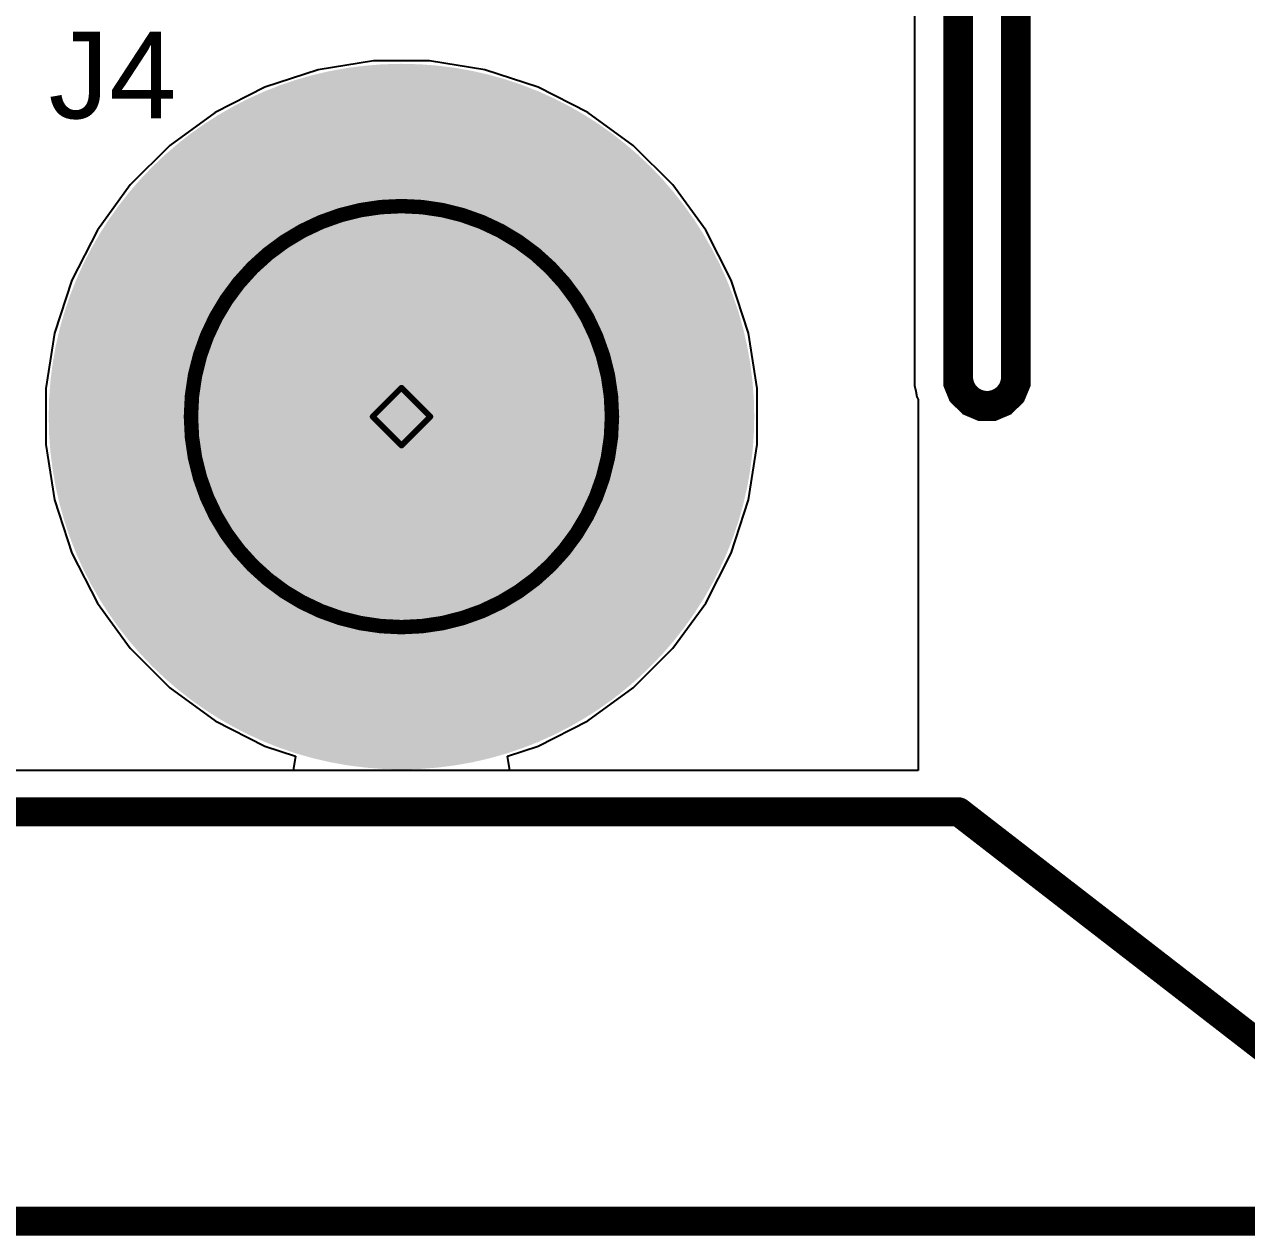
# Model space of a CAD drawing. Header units: inches. Extents: x -22 to 5433, y -13 to 5447.
# Drawn here: x 59.1 to 69.84, y -7.23 to 3.42 of the extents above; entities that cross this region are included whole.
import ezdxf

# ---------------------------------------------------------------- set-up
doc = ezdxf.new("R2010")
doc.units = ezdxf.units.IN
for name, color, linetype in [('Board_outline', 216, 'Continuous'), ('Bottom Layer', 5, 'Continuous'), ('Bottom Solder', 6, 'Continuous'), ('Drill Drawing', 1, 'Continuous'), ('Ground', 16, 'Continuous'), ('Multi-Layer', 9, 'Continuous'), ('Pad Holes', 156, 'Continuous'), ('Power', 76, 'Continuous'), ('Top Layer', 1, 'Continuous'), ('Top Overlay', 2, 'Continuous'), ('Top Solder', 216, 'Continuous')]:
    doc.layers.add(name, color=color, linetype=linetype)
doc.styles.add('Arial', font='', dxfattribs={"height": 0.2})
doc.styles.get('Arial').set_extended_font_data('Arial')

msp = doc.modelspace()

# ---------------------------------------------------------------- hatches: boundary and pattern name
at = {"layer": 'Bottom Layer'}
h = msp.add_hatch(color=5, dxfattribs=at)
edge = h.paths.add_edge_path()
edge.add_arc((62.412, -0.031), 3, 0, 360)
at = {"layer": 'Bottom Solder'}
h = msp.add_hatch(color=6, dxfattribs=at)
edge = h.paths.add_edge_path()
edge.add_arc((62.412, -0.031), 3.102, 0, 360)
at = {"layer": 'Ground'}
h = msp.add_hatch(color=16, dxfattribs=at)
edge = h.paths.add_edge_path()
edge.add_arc((62.412, -0.031), 3, 0, 360)
at = {"layer": 'Multi-Layer'}
h = msp.add_hatch(color=9, dxfattribs=at)
edge = h.paths.add_edge_path()
edge.add_arc((62.412, -0.031), 3, 0, 360)
at = {"layer": 'Pad Holes'}
h = msp.add_hatch(color=7, dxfattribs=at)
edge = h.paths.add_edge_path()
edge.add_arc((62.412, -0.031), 1.85, 0, 360)
at = {"layer": 'Power'}
h = msp.add_hatch(color=76, dxfattribs=at)
edge = h.paths.add_edge_path()
edge.add_arc((62.412, -0.031), 3, 0, 360)
at = {"layer": 'Top Layer'}
h = msp.add_hatch(color=1, dxfattribs=at)
edge = h.paths.add_edge_path()
edge.add_arc((62.412, -0.031), 3, 0, 360)
at = {"layer": 'Top Solder'}
h = msp.add_hatch(color=216, dxfattribs=at)
edge = h.paths.add_edge_path()
edge.add_arc((62.412, -0.031), 3.102, 0, 360)

# ---------------------------------------------------------------- linework, layer by layer
at = {"layer": 'Board_outline'}
for points in [[(67.311, 0.318, 0.254, 0.254, 0), (67.311, 5.318, 0.254, 0.254, 0)], [(67.311, 1.958, 0.254, 0.254, 0), (67.311, 5.318, 0.254, 0.254, 0)], [(67.811, 0.318, 0.254, 0.254, 0), (67.811, 5.318, 0.254, 0.254, 0)], [(67.811, 0.318, 0.254, 0.254, -1), (67.311, 0.318, 0.254, 0.254, 0)], [(-4.689, -3.505, 0.254, 0.254, 0), (67.311, -3.505, 0.254, 0.254, 0)], [(-4.689, -3.505, 0.254, 0.254, 0), (67.311, -3.505, 0.254, 0.254, 0)], [(67.311, -3.505, 0.254, 0.254, 0), (70.482, -5.959, 0.254, 0.254, 0)], [(67.311, -3.505, 0.254, 0.254, 0), (70.482, -5.959, 0.254, 0.254, 0)]]:
    msp.add_lwpolyline(points, format="xyseb", dxfattribs=at)
for points in [[(67.247, 1.958, 0.127, 0.127, 1), (67.374, 1.958, 0.127, 0.127, 1)], [(64.263, -0.031, 0.127, 0.127, 1), (60.561, -0.031, 0.127, 0.127, 1)], [(67.247, 0.318, 0.127, 0.127, 1), (67.374, 0.318, 0.127, 0.127, 1)], [(67.247, 0.318, 0.127, 0.127, 1), (67.374, 0.318, 0.127, 0.127, 1)], [(67.747, 0.318, 0.127, 0.127, 1), (67.874, 0.318, 0.127, 0.127, 1)], [(67.747, 0.318, 0.127, 0.127, 1), (67.874, 0.318, 0.127, 0.127, 1)], [(60.53, -0.031, 0.0635, 0.0635, 1), (60.593, -0.031, 0.0635, 0.0635, 1)], [(64.232, -0.031, 0.0635, 0.0635, 1), (64.295, -0.031, 0.0635, 0.0635, 1)], [(67.247, -3.505, 0.127, 0.127, 1), (67.374, -3.505, 0.127, 0.127, 1)], [(67.247, -3.505, 0.127, 0.127, 1), (67.374, -3.505, 0.127, 0.127, 1)], [(67.247, -3.505, 0.127, 0.127, 1), (67.374, -3.505, 0.127, 0.127, 1)], [(67.247, -3.505, 0.127, 0.127, 1), (67.374, -3.505, 0.127, 0.127, 1)]]:
    msp.add_lwpolyline(points, format="xyseb", close=True, dxfattribs=at)
at = {"layer": 'Bottom Layer'}
for p, q in [((66.924, 5.393), (66.924, 0.243)), ((66.924, 0.243), (66.934, 0.192)), ((66.934, 0.192), (66.944, 0.144)), ((66.944, 0.144), (66.954, 0.119)), ((66.954, 0.119), (66.954, -3.142)), ((66.954, -3.142), (55.962, -3.142))]:
    msp.add_line(p, q, dxfattribs=at)
at = {"layer": 'Drill Drawing'}
for points in [[(62.158, -0.031, 0.0508, 0.0508, 0), (62.412, 0.223, 0.0508, 0.0508, 0)], [(62.412, 0.223, 0.0508, 0.0508, 0), (62.666, -0.031, 0.0508, 0.0508, 0)], [(62.158, -0.031, 0.0508, 0.0508, 0), (62.412, -0.285, 0.0508, 0.0508, 0)], [(62.412, -0.285, 0.0508, 0.0508, 0), (62.666, -0.031, 0.0508, 0.0508, 0)]]:
    msp.add_lwpolyline(points, format="xyseb", dxfattribs=at)
for points in [[(62.4, 0.223, 0.0254, 0.0254, 1), (62.425, 0.223, 0.0254, 0.0254, 1)], [(62.4, 0.223, 0.0254, 0.0254, 1), (62.425, 0.223, 0.0254, 0.0254, 1)], [(62.146, -0.031, 0.0254, 0.0254, 1), (62.171, -0.031, 0.0254, 0.0254, 1)], [(62.146, -0.031, 0.0254, 0.0254, 1), (62.171, -0.031, 0.0254, 0.0254, 1)], [(62.654, -0.031, 0.0254, 0.0254, 1), (62.679, -0.031, 0.0254, 0.0254, 1)], [(62.654, -0.031, 0.0254, 0.0254, 1), (62.679, -0.031, 0.0254, 0.0254, 1)], [(62.4, -0.285, 0.0254, 0.0254, 1), (62.425, -0.285, 0.0254, 0.0254, 1)], [(62.4, -0.285, 0.0254, 0.0254, 1), (62.425, -0.285, 0.0254, 0.0254, 1)]]:
    msp.add_lwpolyline(points, format="xyseb", close=True, dxfattribs=at)
at = {"layer": 'Ground'}
for p, q in [((66.924, 5.393), (66.924, 0.243)), ((66.924, 0.243), (66.934, 0.192)), ((66.934, 0.192), (66.944, 0.144)), ((66.944, 0.144), (66.954, 0.119)), ((66.954, 0.119), (66.954, -3.142)), ((66.954, -3.142), (-4.689, -3.142))]:
    msp.add_line(p, q, dxfattribs=at)
at = {"layer": 'Multi-Layer'}
for p, q in [((67.183, 5.318), (67.183, 0.318)), ((67.938, 0.318), (67.938, 5.318)), ((67.183, 0.318), (67.183, 0.243)), ((67.183, 0.243), (67.241, 0.104)), ((67.88, 0.103), (67.938, 0.242)), ((67.938, 0.317), (67.938, 0.318)), ((67.938, 0.242), (67.938, 0.317)), ((67.938, 0.317), (67.938, 0.317)), ((67.241, 0.104), (67.347, -0.002)), ((67.774, -0.002), (67.88, 0.103)), ((67.347, -0.002), (67.485, -0.059)), ((67.485, -0.059), (67.635, -0.06)), ((67.635, -0.06), (67.774, -0.002))]:
    msp.add_line(p, q, dxfattribs=at)
at = {"layer": 'Power'}
for p, q in [((66.924, 5.393), (66.924, 0.243)), ((61.68, 3.019), (61.212, 2.867)), ((62.166, 3.096), (61.68, 3.019)), ((62.659, 3.096), (62.166, 3.096)), ((63.145, 3.019), (62.659, 3.096)), ((63.613, 2.867), (63.145, 3.019)), ((61.212, 2.867), (60.773, 2.644)), ((64.051, 2.644), (63.613, 2.867)), ((60.773, 2.644), (60.375, 2.354)), ((64.45, 2.354), (64.051, 2.644)), ((60.375, 2.354), (60.027, 2.006)), ((64.798, 2.006), (64.45, 2.354)), ((60.027, 2.006), (59.738, 1.608)), ((65.087, 1.608), (64.798, 2.006)), ((59.738, 1.608), (59.514, 1.17)), ((65.31, 1.17), (65.087, 1.608)), ((59.514, 1.17), (59.362, 0.702)), ((65.462, 0.702), (65.31, 1.17)), ((59.362, 0.702), (59.285, 0.215)), ((65.539, 0.215), (65.462, 0.702)), ((59.285, 0.215), (59.285, -0.277)), ((65.539, -0.277), (65.539, 0.215)), ((66.924, 0.243), (66.934, 0.192)), ((66.934, 0.192), (66.944, 0.144)), ((66.944, 0.144), (66.954, 0.119)), ((66.954, 0.119), (66.954, -3.142)), ((59.285, -0.277), (59.362, -0.763)), ((65.462, -0.763), (65.539, -0.277)), ((59.362, -0.763), (59.514, -1.231)), ((65.31, -1.231), (65.462, -0.763)), ((59.514, -1.231), (59.738, -1.67)), ((65.087, -1.67), (65.31, -1.231)), ((59.738, -1.67), (60.027, -2.068)), ((64.798, -2.068), (65.087, -1.67)), ((60.027, -2.068), (60.375, -2.416)), ((64.45, -2.416), (64.798, -2.068)), ((60.375, -2.416), (60.773, -2.705)), ((64.051, -2.705), (64.45, -2.416)), ((60.773, -2.705), (61.212, -2.929)), ((63.613, -2.929), (64.051, -2.705)), ((61.212, -2.929), (61.48, -3.015)), ((63.345, -3.015), (63.613, -2.929)), ((61.48, -3.015), (61.459, -3.142)), ((63.365, -3.142), (63.345, -3.015)), ((61.459, -3.142), (39.646, -3.142)), ((66.954, -3.142), (63.365, -3.142))]:
    msp.add_line(p, q, dxfattribs=at)
at = {"layer": 'Top Layer'}
for p, q in [((66.924, 5.393), (66.924, 0.243)), ((66.924, 0.243), (66.934, 0.192)), ((66.934, 0.192), (66.944, 0.144)), ((66.944, 0.144), (66.954, 0.119)), ((66.954, 0.119), (66.954, -3.142)), ((66.954, -3.142), (55.416, -3.142))]:
    msp.add_line(p, q, dxfattribs=at)
at = {"layer": 'Top Overlay'}
msp.add_lwpolyline([(36.032, -7.104, 0.254, 0.254, 0), (78.541, -7.104, 0.254, 0.254, 0)], format="xyseb", dxfattribs=at)

# ---------------------------------------------------------------- texts
at = {"layer": 'Top Overlay', "style": 'Arial'}
msp.add_text('J4', height=0.762, dxfattribs=at).set_placement((59.309, 2.591))

doc.saveas('drawing.dxf')
